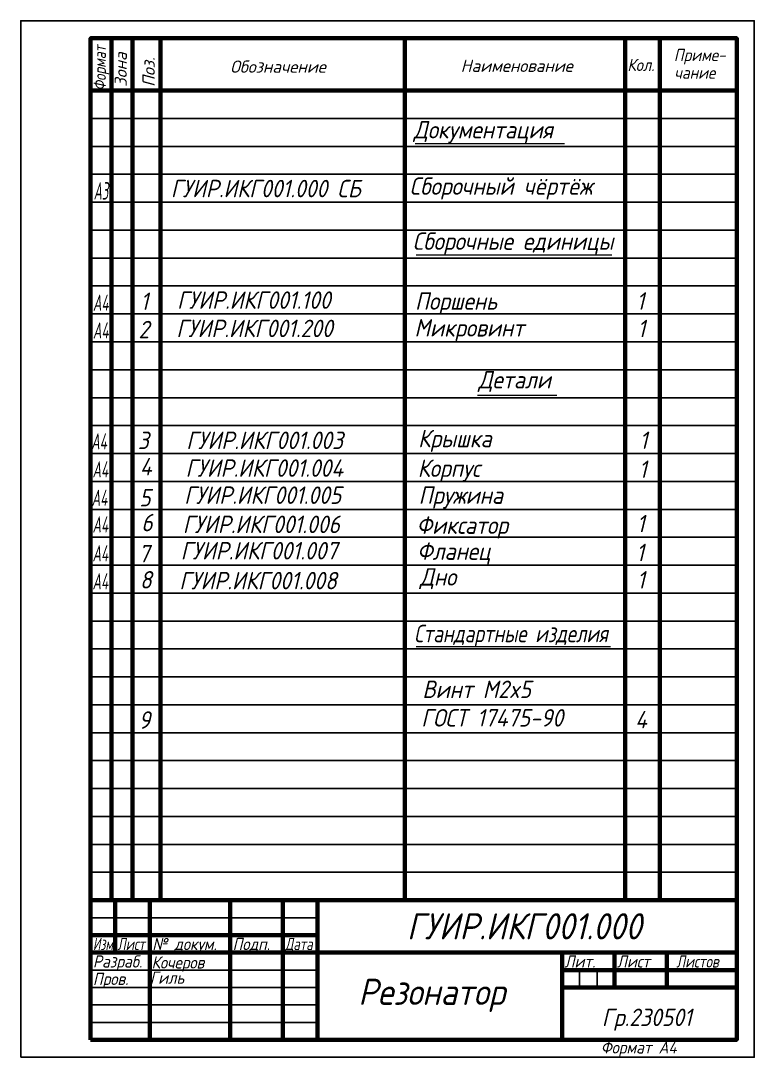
# Model space of a CAD drawing. Header units: millimetres. Extents: x 0 to 1155, y -5 to 314.
# Drawn here: x 944.7 to 1154.7, y -5.3 to 291.7 of the extents above; entities that cross this region are included whole.
import ezdxf
from ezdxf.enums import TextEntityAlignment as Align

# ---------------------------------------------------------------- set-up
doc = ezdxf.new("R2010")
doc.units = ezdxf.units.MM
doc.header["$LTSCALE"] = 0.5
doc.layers.get('0').update_dxf_attribs({"linetype": 'CONTINUOUS', "lineweight": 60})
doc.styles.get("Standard").update_dxf_attribs({"font": 'isocpeui.ttf', "width": 0.9})

msp = doc.modelspace()

# ---------------------------------------------------------------- linework, layer by layer
at = {"color": 7, "linetype": 'Continuous'}
for p, q in [((964.75, 286.7), (964.75, 271.7)), ((984.75, 286.7), (1054.75, 286.7)), ((1117.75, 286.7), (1127.75, 286.7)), ((964.75, 29.7), (1029.75, 29.7)), ((964.75, 24.7), (1029.75, 24.7)), ((1099.75, 24.7), (1099.75, 19.7)), ((964.75, -0.3), (1149.75, -0.3))]:
    msp.add_line(p, q, dxfattribs=at)
at = {"color": 7, "linetype": 'Continuous', "lineweight": 60}
for p, q in [((970.75, 286.7), (970.75, 39.7)), ((976.75, 39.7), (976.75, 286.7)), ((984.75, 286.7), (984.75, 39.7)), ((1054.75, 286.7), (1054.75, 39.7)), ((1117.75, 39.7), (1117.75, 286.7)), ((1127.75, 286.7), (1127.75, 39.7)), ((964.75, 271.7), (1149.75, 271.7)), ((1149.75, 39.7), (964.75, 39.7)), ((971.75, 39.7), (971.75, 24.7)), ((981.75, -0.3), (981.75, 39.7)), ((1004.75, 39.7), (1004.75, -0.3)), ((1019.75, -0.3), (1019.75, 39.7)), ((1029.75, 39.7), (1029.75, -0.3)), ((964.75, 29.7), (1029.75, 29.7)), ((964.75, 24.7), (1029.75, 24.7)), ((1029.75, 24.7), (1149.75, 24.7)), ((1099.75, -0.3), (1099.75, 24.7)), ((1114.75, 24.7), (1114.75, 14.7)), ((1129.75, 14.7), (1129.75, 24.7)), ((1099.75, 19.7), (1149.75, 19.7)), ((1099.75, 14.7), (1149.75, 14.7)), ((1099.75, -0.3), (1149.75, -0.3))]:
    msp.add_line(p, q, dxfattribs=at)
at = {"color": 7, "linetype": 'Continuous', "lineweight": -3}
for p, q in [((964.75, 263.7), (1149.75, 263.7)), ((964.75, 255.7), (1149.75, 255.7)), ((964.75, 247.7), (1149.75, 247.7)), ((964.75, 239.7), (1149.75, 239.7)), ((964.75, 231.7), (1149.75, 231.7)), ((964.75, 223.7), (1149.75, 223.7)), ((964.75, 215.7), (1149.75, 215.7)), ((964.75, 207.7), (1149.75, 207.7)), ((964.75, 199.7), (1149.75, 199.7)), ((964.75, 191.7), (1149.75, 191.7)), ((964.75, 183.7), (1149.75, 183.7)), ((964.75, 175.7), (1149.75, 175.7)), ((964.75, 167.7), (1149.75, 167.7)), ((964.75, 159.7), (1149.75, 159.7)), ((964.75, 151.7), (1149.75, 151.7)), ((964.75, 143.7), (1149.75, 143.7)), ((964.75, 135.7), (1149.75, 135.7)), ((964.75, 127.7), (1149.75, 127.7)), ((964.75, 119.7), (1149.75, 119.7)), ((964.75, 111.7), (1149.75, 111.7)), ((964.75, 103.7), (1149.75, 103.7)), ((964.75, 95.7), (1149.75, 95.7)), ((964.75, 87.7), (1149.75, 87.7)), ((964.75, 79.7), (1149.75, 79.7)), ((964.75, 71.7), (1149.75, 71.7)), ((964.75, 63.7), (1149.75, 63.7)), ((964.75, 55.7), (1149.75, 55.7)), ((964.75, 47.7), (1149.75, 47.7)), ((964.75, 34.7), (1029.75, 34.7)), ((964.75, 19.7), (1029.75, 19.7)), ((1104.75, 14.7), (1104.75, 19.7)), ((1109.75, 19.7), (1109.75, 14.7)), ((964.75, 14.7), (1029.75, 14.7)), ((964.75, 9.7), (1029.75, 9.7)), ((964.75, 4.7), (1029.75, 4.7))]:
    msp.add_line(p, q, dxfattribs=at)
at = {"color": 7, "lineweight": 0}
for p, q in [((1057.66, 256.56), (1100.47, 256.56)), ((1057.99, 224.65), (1113.93, 224.65)), ((1075.52, 184.43), (1098.19, 184.43)), ((1057.99, 112.37), (1113.62, 112.37))]:
    msp.add_line(p, q, dxfattribs=at)
at = {"color": 7, "linetype": 'Continuous', "lineweight": -3}
msp.add_lwpolyline([(944.75, -5.3), (1154.75, -5.3), (1154.75, 291.7), (944.75, 291.7)], close=True, dxfattribs=at)
at = {"color": 7, "linetype": 'Continuous', "lineweight": 60}
msp.add_lwpolyline([(964.75, -0.3), (1149.75, -0.3), (1149.75, 286.7), (964.75, 286.7)], close=True, dxfattribs=at)

# ---------------------------------------------------------------- texts
at = {"color": 7, "linetype": 'Continuous', "width": 0.8}
msp.add_text('Формат', height=3.5, rotation=90, dxfattribs=at).set_placement((969.13, 271.7))
at = {"color": 7, "linetype": 'Continuous'}
for s, p in [('Зона', (975.13, 272.75)), ('Поз.', (983.13, 272.75))]:
    msp.add_text(s, height=3.5, rotation=90, dxfattribs=at).set_placement(p)
for s, width, p in [('Приме-', 0.9, (1131.73, 280.14)), ('Кол.', 0.9, (1118.42, 277.29)), ('чание', 0.9, (1131.86, 275.08)), ('Изм.', 0.7, (965.42, 25.41)), ('Лист', 0.75, (972.42, 25.41)), ('№ докум.', 0.9, (982.42, 25.41)), ('Подп.', 0.9, (1005.42, 25.41)), ('Дата', 0.75, (1020.42, 25.41)), ('Разраб.', 0.9, (965.42, 20.41)), ('Лит.', 0.9, (1100.42, 20.41)), ('Лист', 0.9, (1115.42, 20.41)), ('Листов', 0.8, (1132.42, 20.41)), ('Пров.', 0.9, (965.42, 15.41)), ('Формат А4', 0.9, (1110.82, -4.22))]:
    msp.add_text(s, height=3.5, dxfattribs=dict(at, width=width)).set_placement(p)
for s, p in [('Обозначение', (1004.71, 276.8)), ('Наименование', (1070.7, 277.03))]:
    msp.add_text(s, height=3.5, dxfattribs=at).set_placement(p)
at = {"color": 7, "width": 0.9}
for s, height, p in [('Документация', 5, (1057.22, 257.98)), ('ГУИР.ИКГ001.000', 7.5, (1055.31, 28.48))]:
    msp.add_text(s, height=height, dxfattribs=at).set_placement(p)
at = {"color": 7, "lineweight": 0, "width": 0.9}
for s, height, p in [('Сборочный чёртёж', 5, (1056.09, 241.82)), ('ГУИР.ИКГ001.000 СБ', 5, (987.72, 241.12)), ('Сборочные единицы', 5, (1056.97, 226.05)), ('ГУИР.ИКГ001.100 ', 5, (989.51, 209.15)), ('Поршень', 5, (1057.63, 208.89)), ('1', 5, (1121.02, 208.89)), ('1', 5, (979.02, 208.83)), ('2', 5, (978.46, 200.72)), ('ГУИР.ИКГ001.200 ', 5, (989.29, 201.04)), ('Микровинт', 5, (1057.47, 201.21)), ('1', 5, (1121.31, 201.01)), ('Детали', 5, (1075.74, 186.35)), ('3', 5, (978.26, 168.96)), ('ГУИР.ИКГ001.003', 5, (992.14, 168.98)), ('Крышка', 5, (1058.52, 169.49)), ('1', 5, (1121.92, 169)), ('4', 5, (978.86, 161.44)), ('ГУИР.ИКГ001.004', 5, (991.94, 161.02)), ('Корпус', 5, (1058.39, 160.99)), ('1', 5, (1121.72, 160.71)), ('5', 5, (978.66, 152.54)), ('ГУИР.ИКГ001.005', 5, (991.54, 153.26)), ('Пружина', 5, (1058.67, 153.27)), ('6', 5, (979.26, 145.42)), ('ГУИР.ИКГ001.006', 5, (991.14, 144.9)), ('Фиксатор', 5, (1058.08, 144.67)), ('1', 5, (1121.13, 145.13)), ('7', 5, (978.46, 136.52)), ('ГУИР.ИКГ001.007', 5, (990.55, 137.34)), ('Фланец', 5, (1058.21, 137.22)), ('1', 5, (1120.94, 136.84)), ('8', 5, (978.86, 129.01)), ('ГУИР.ИКГ001.008', 5, (990.15, 128.78)), ('Дно', 5, (1058.99, 129.85)), ('1', 5, (1121.18, 129)), ('Винт M2x5', 5, (1059.74, 97.63)), ('9', 5, (978.5, 88.84)), ('ГОСТ 17475-90', 5, (1059.41, 89.46)), ('4', 5, (1120.65, 88.96)), ('Кочеров', 3.5, (982.2, 20.13)), ('Гиль', 3.5, (981.75, 15.75)), ('Гр.230501', 5, (1111.12, 3.64))]:
    msp.add_text(s, height=height, dxfattribs=at).set_placement(p)
at = {"color": 7, "lineweight": 0}
for s, height, width, p, p2 in [('А3', 5, 0.474532, (965.64, 240.45), (969.82, 240.45)), ('А4', 4.642, 0.551012, (965.41, 208.57), (969.91, 208.57)), ('А4', 4.642, 0.551012, (965.41, 200.63), (969.91, 200.63)), ('А4', 4.642, 0.551012, (964.92, 168.84), (969.42, 168.84)), ('А4', 4.642, 0.551012, (965.3, 160.82), (969.8, 160.82)), ('А4', 4.642, 0.551012, (965.05, 152.68), (969.55, 152.68)), ('А4', 4.642, 0.551012, (965.3, 145.04), (969.8, 145.04)), ('А4', 4.642, 0.551012, (965.3, 136.78), (969.8, 136.78)), ('А4', 4.642, 0.551012, (965.3, 128.76), (969.8, 128.76)), ('Стандартные изделия ', 5, 0.774836, (1057.4, 113.62), (1115.37, 113.62))]:
    msp.add_text(s, height=height, dxfattribs=dict(at, width=width)).set_placement(p, p2, align=Align.FIT)
at = {"color": 7, "lineweight": -3, "width": 0.9}
msp.add_text('Резонатор', height=7.5, dxfattribs=at).set_placement((1041.39, 9.7))

doc.saveas('drawing.dxf')
